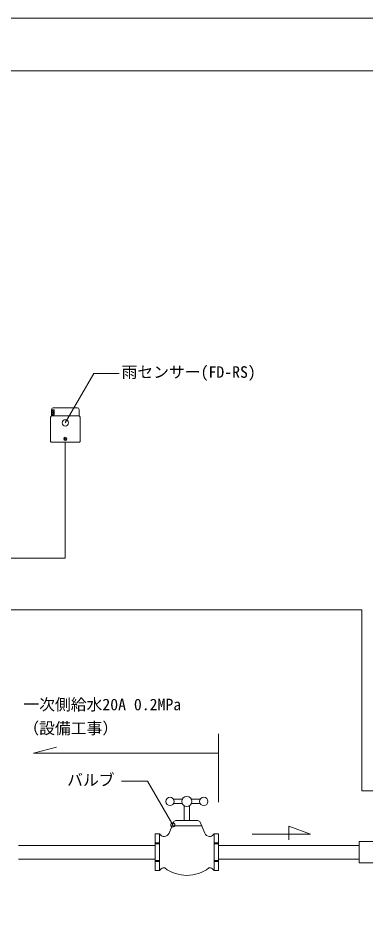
# Model space of a CAD drawing. Units: millimetres, scale not verified. Extents: x -28785 to 23890, y -3354 to 5557.
# Drawn here: x -22775 to -22115, y 665 to 2383 of the extents above; entities that cross this region are included whole.
import ezdxf
from ezdxf.enums import TextEntityAlignment as Align

# ---------------------------------------------------------------- set-up
doc = ezdxf.new("R2010")
doc.units = ezdxf.units.MM
doc.header["$LTSCALE"] = 10
for name, color, linetype, lineweight in [('0-1_WAKU', 7, 'Continuous', 18), ('0-4_moji', 7, 'Continuous', 18), ('E-0', 7, 'Continuous', 18), ('F-3_AM_0', 7, 'Continuous', 18), ('F-4_KANAMONO', 7, 'Continuous', 18), ('F-6_kansui2', 7, 'Continuous', 18)]:
    doc.layers.add(name, color=color, linetype=linetype, lineweight=lineweight)
doc.styles.add('ＭＳ ゴシック', font='')
doc.styles.get('ＭＳ ゴシック').set_extended_font_data('MS Gothic')

msp = doc.modelspace()

# ---------------------------------------------------------------- linework, layer by layer
at = {"layer": '0-1_WAKU'}
msp.add_line((-23889.77, 2283.1), (-15889.77, 2283.1), dxfattribs=at)
msp.add_lwpolyline([(-23889.69, -3353.15), (-15889.69, -3353.15), (-15889.77, 2383.1), (-23889.77, 2383.1)], close=True, dxfattribs=at)
at = {"layer": '0-4_moji'}
for p, q in [((-22395.14, 1023.76), (-22395.14, 894.03)), ((-22745.96, 987.39), (-22702.64, 998.68)), ((-22395.14, 987.39), (-22745.96, 987.39))]:
    msp.add_line(p, q, dxfattribs=at)
for points in [[(-22685.87, 1614.53), (-22631.67, 1708.42), (-22583.55, 1708.42)], [(-22685.87, 1578.02), (-22685.87, 1357.42), (-23362.81, 1357.42), (-23362.81, 1441.91)], [(-21939.2, 915.54), (-22022.94, 915.54), (-22122.94, 915.54), (-22122.94, 1259.41), (-23452.14, 1259.41)], [(-22481.81, 851.07), (-22529.62, 933.89), (-22579.32, 933.89)]]:
    msp.add_lwpolyline(points, dxfattribs=at)
for centre, radius in [((-22685.87, 1614.53), 6), ((-22481.81, 851.07), 4)]:
    msp.add_circle(centre, radius, dxfattribs=at)
at = {"layer": 'E-0', "lineweight": 20}
for p, q in [((-22128.35, 819.31), (-22078.87, 819.31)), ((-22128.35, 819.31), (-22085.81, 819.31)), ((-22128.35, 779.2), (-22128.35, 819.31)), ((-22128.35, 779.2), (-22085.81, 779.2))]:
    msp.add_line(p, q, dxfattribs=at)
msp.add_lwpolyline([(-22128.35, 819.31), (-22128.35, 779.2), (-22078.87, 779.2)], dxfattribs=at)
at = {"layer": 'F-3_AM_0'}
msp.add_line((-22220.45, 833.61), (-22331.07, 833.61), dxfattribs=at)
msp.add_lwpolyline([(-22220.45, 833.61), (-22261.77, 848.6), (-22261.77, 822.42)], dxfattribs=at)
at = {"layer": 'F-4_KANAMONO'}
for p, q in [((-22711.87, 1640.02), (-22711.87, 1628.02)), ((-22711.87, 1639.52), (-22706.87, 1639.52)), ((-22711.87, 1637.52), (-22708.87, 1637.52)), ((-22711.87, 1635.02), (-22708.87, 1635.02)), ((-22711.87, 1634.02), (-22708.87, 1634.02)), ((-22708.87, 1643.02), (-22662.87, 1643.02)), ((-22708.87, 1635.02), (-22708.87, 1637.52)), ((-22708.87, 1634.02), (-22708.87, 1631.52)), ((-22706.87, 1639.52), (-22706.87, 1629.52)), ((-22659.87, 1640.02), (-22659.87, 1628.02)), ((-22713.87, 1625.02), (-22713.87, 1579.02)), ((-22711.87, 1631.52), (-22708.87, 1631.52)), ((-22711.87, 1629.52), (-22706.87, 1629.52)), ((-22710.87, 1628.02), (-22660.87, 1628.02)), ((-22657.87, 1625.02), (-22657.87, 1579.02)), ((-22685.87, 1584.02), (-22687.21, 1585.37)), ((-22685.87, 1584.02), (-22687.21, 1582.68)), ((-22685.87, 1584.02), (-22687.21, 1582.68)), ((-22685.87, 1584.02), (-22684.53, 1585.37)), ((-22685.87, 1584.02), (-22684.53, 1582.68)), ((-22712.87, 1578.02), (-22658.87, 1578.02)), ((-22480.21, 899.65), (-22463.86, 899.65)), ((-22446.41, 899.65), (-22430.06, 899.65)), ((-22480.21, 891.65), (-22463.86, 891.65)), ((-22460.14, 887.46), (-22460.14, 859.25)), ((-22450.14, 887.46), (-22450.14, 859.25)), ((-22446.41, 891.65), (-22430.06, 891.65)), ((-22434.48, 859.25), (-22475.79, 859.25)), ((-22480.41, 856.16), (-22488.98, 835.43)), ((-22427, 849.25), (-22483.27, 849.25)), ((-22421.29, 835.43), (-22429.86, 856.16)), ((-22503.6, 830.72), (-22507.14, 834.25)), ((-22498.23, 829.25), (-22500.06, 829.25)), ((-22410.21, 829.25), (-22412.05, 829.25)), ((-22403.14, 834.25), (-22406.67, 830.72)), ((-22515.14, 817.25), (-22507.14, 817.25)), ((-22515.14, 815.25), (-22507.14, 815.25)), ((-22395.14, 817.25), (-22403.14, 817.25)), ((-22395.14, 815.25), (-22403.14, 815.25)), ((-22515.14, 783.25), (-22507.14, 783.25)), ((-22515.14, 781.25), (-22507.14, 781.25)), ((-22395.14, 783.25), (-22403.14, 783.25)), ((-22395.14, 781.25), (-22403.14, 781.25)), ((-22503.6, 767.79), (-22507.14, 764.25)), ((-22497.14, 769.25), (-22500.06, 769.25)), ((-22410.21, 769.25), (-22413.14, 769.25)), ((-22403.14, 764.25), (-22406.67, 767.79))]:
    msp.add_line(p, q, dxfattribs=at)
for points in [[(-22515.14, 764.25), (-22507.14, 764.25), (-22507.14, 834.25), (-22515.14, 834.25)], [(-22395.14, 764.25), (-22403.14, 764.25), (-22403.14, 834.25), (-22395.14, 834.25)]]:
    msp.add_lwpolyline(points, close=True, dxfattribs=at)
for centre, radius in [((-22685.87, 1584.02), 3.04), ((-22487.14, 895.65), 8), ((-22455.14, 895.65), 9.6), ((-22423.14, 895.65), 8)]:
    msp.add_circle(centre, radius, dxfattribs=at)
for centre, radius, start, end in [((-22708.87, 1640.02), 3, 90, 180), ((-22662.87, 1640.02), 3, 0, 90), ((-22710.87, 1625.02), 3, 90, 180), ((-22660.87, 1625.02), 3, 0, 90), ((-22712.87, 1579.02), 1, 180, 270), ((-22658.87, 1579.02), 1, 270, 0), ((-22475.79, 854.25), 5, 90, 157.53673), ((-22434.48, 854.25), 5, 22.46327, 90), ((-22500.06, 834.25), 5, 225, 270), ((-22498.23, 839.25), 10, 270, 337.53673), ((-22412.05, 839.25), 10, 202.46327, 270), ((-22410.21, 834.25), 5, 270, 315), ((-22500.06, 764.25), 5, 90, 135), ((-22455.14, 825.25), 70, 233.1301, 306.8699), ((-22410.21, 764.25), 5, 45, 90)]:
    msp.add_arc(centre, radius, start, end, dxfattribs=at)
at = {"layer": 'F-6_kansui2'}
for p, q in [((-22774.8, 812.25), (-22515.14, 812.25)), ((-22395.14, 812.25), (-22128.35, 812.25)), ((-22774.8, 786.25), (-22515.14, 786.25)), ((-22395.14, 786.25), (-22128.35, 786.25))]:
    msp.add_line(p, q, dxfattribs=at)

# ---------------------------------------------------------------- texts
at = {"layer": '0-4_moji', "style": 'ＭＳ ゴシック'}
for s, p in [('雨センサー(FD-RS)', (-22579.05, 1693.42)), ('一次側給水20A 0.2MPa', (-22765.49, 1062.09)), ('（設備工事）', (-22765.49, 1017.09)), ('バルブ', (-22682.32, 918.89))]:
    msp.add_text(s, height=21.99, dxfattribs=at).set_placement(p, align=Align.BOTTOM_LEFT)

doc.saveas('drawing.dxf')
